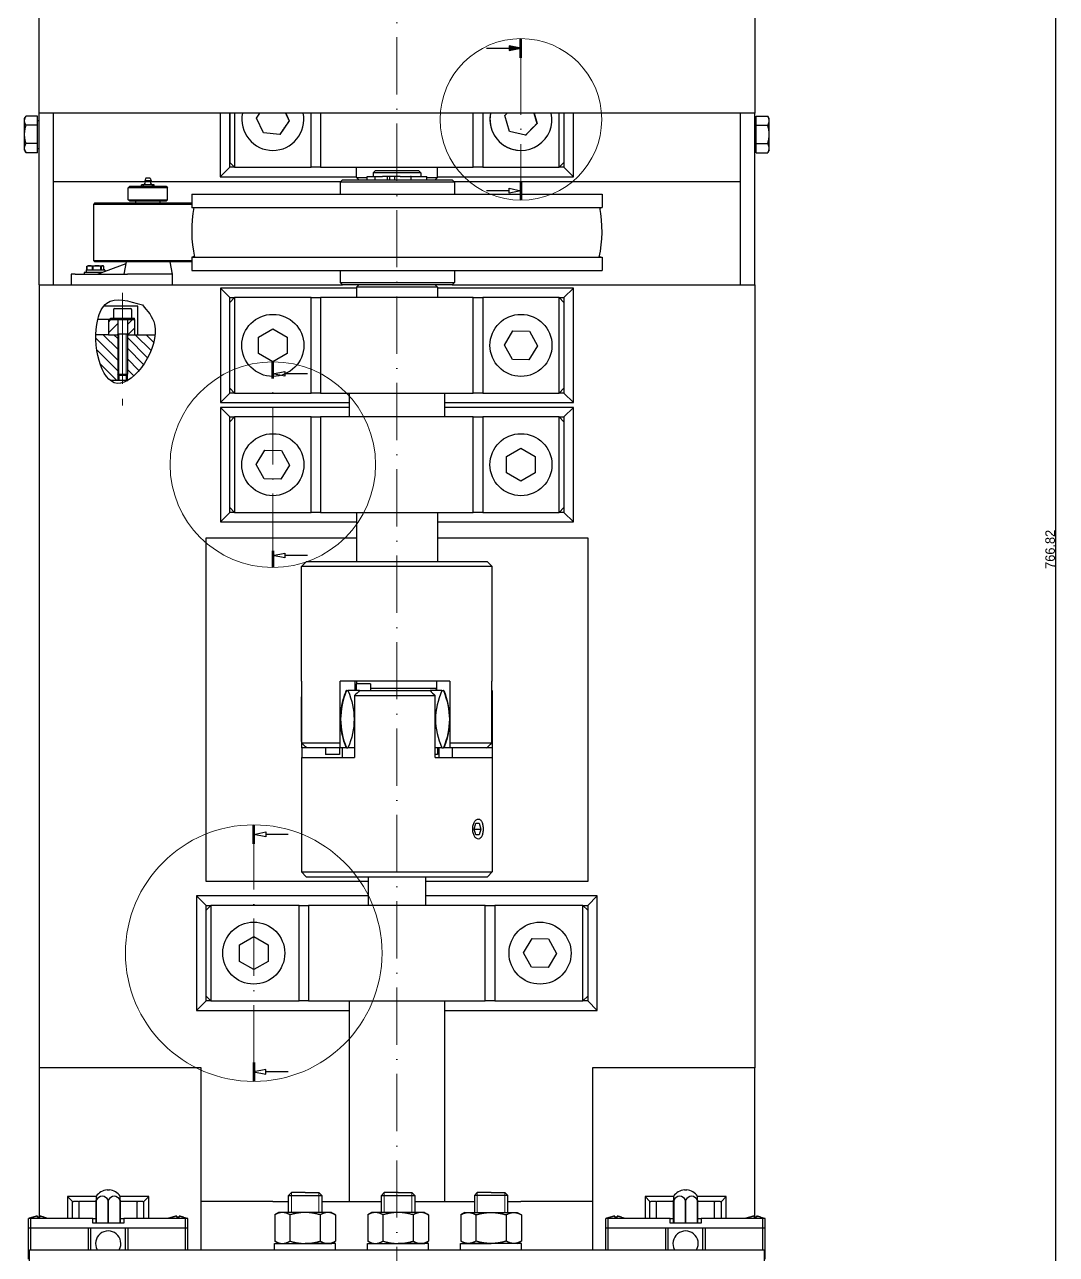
# Model space of a CAD drawing. Header units: millimetres. Extents: x 587 to 10361, y -8386 to 1488.
# Drawn here: x 5961.8 to 6178.1, y 384.6 to 642.3 of the extents above; entities that cross this region are included whole.
import ezdxf

# ---------------------------------------------------------------- set-up
doc = ezdxf.new("R2010")
doc.units = ezdxf.units.MM
doc.linetypes.add('ACAD_ISO10W100', pattern=[18, 12, -3, 0, -3])
doc.linetypes.add('CENTER2', pattern=[28.575, 19.05, -3.175, 3.175, -3.175])
for name, color, linetype, lineweight in [('Bgruba', 130, 'Continuous', 70), ('Cienka', 30, 'Continuous', 0), ('Gruba', 7, 'Continuous', 30), ('Kreskowanie', 10, 'Continuous', 0), ('Przekrój', 50, 'Continuous', 15), ('Symetria', 210, 'ACAD_ISO10W100', 0), ('Widoczne (ISO)', 7, 'Continuous', 30), ('Wymiar', 3, 'Continuous', 20)]:
    doc.layers.add(name, color=color, linetype=linetype, lineweight=lineweight)
doc.dimstyles.get("Standard").update_dxf_attribs({"dimtxt": 2, "dimasz": 1, "dimexe": 0.18, "dimexo": 0.0625, "dimgap": 0.09, "dimtad": 1, "dimzin": 0, "dimdsep": 46, "dimtxsty": 'Standard', "dimcen": 1, "dimadec": 0, "dimazin": 0, "dimtfac": 1, "dimtofl": 0, "dimtmove": 0, "dimatfit": 3, "dimfxl": 1, "dimtolj": 1, "dimtzin": 0, "dimarcsym": 0})
pattern_1 = [(0, (5210.7314, 243.9746), (0, 6.985), [5.08, -1.905]), (90, (5210.7314, 243.9746), (-6.985, 4e-16), [5.08, -1.905])]

# ---------------------------------------------------------------- blocks, each defined once
blk = doc.blocks.new('*D65')
at = {"layer": 'Defpoints', "color": 0, "transparency": 16777216}
for p in [(6084.35, 915.76), (6084.35, 148.95), (6177.84, 148.95)]:
    blk.add_point(p, dxfattribs=at)
at = {"layer": 'Wymiar', "color": 0, "lineweight": -2, "transparency": 16777216}
for p, q in [((6084.41, 915.76), (6178.02, 915.76)), ((6177.84, 914.76), (6177.84, 149.95)), ((6084.41, 148.95), (6178.02, 148.95))]:
    blk.add_line(p, q, dxfattribs=at)
at = {"layer": 'Wymiar', "color": 0, "transparency": 16777216}
for points in [[(6177.67, 914.76), (6178, 914.76), (6177.84, 915.76)], [(6177.67, 149.95), (6178, 149.95), (6177.84, 148.95)]]:
    blk.add_solid(points, dxfattribs=at)
at = {"layer": 'Wymiar', "color": 0, "transparency": 16777216, "insert": (6176.75, 532.36), "char_height": 2, "attachment_point": 5, "rotation": 90}
blk.add_mtext('\\A1;766.82', dxfattribs=at)
blk = doc.blocks.new('*U64')
at = {"layer": 'Symetria', "color": 0, "linetype": 'CENTER2', "transparency": 16777216}
blk.add_line((0, 4.4), (0, -19.24), dxfattribs=at)

msp = doc.modelspace()

# ---------------------------------------------------------------- hatches: boundary and pattern name
at = {"layer": 'Gruba'}
h = msp.add_hatch(dxfattribs=at)
h.set_pattern_fill('ANGLE', color=256)
h.set_pattern_definition([(0, (5266.724, 378.837), (0, 6.985), [5.08, -1.905]), (90, (5266.724, 378.837), (-6.985, 4e-16), [5.08, -1.905])])
h.paths.add_polyline_path([(6065.845, 607.505), (6063.345, 608.006), (6063.345, 607.506), (6063.345, 607.006)])
h = msp.add_hatch(dxfattribs=at)
h.set_pattern_fill('ANGLE', color=256)
h.set_pattern_definition([(0, (5277.2234, 270.486), (0, 6.985), [5.08, -1.905]), (90, (5277.2234, 270.486), (-6.985, 4e-16), [5.08, -1.905])])
h.paths.add_polyline_path([(6013.852, 569.13), (6016.352, 568.629), (6016.352, 569.129), (6016.353, 569.629)])
h = msp.add_hatch(dxfattribs=at)
h.set_pattern_fill('ANGLE', color=256)
h.set_pattern_definition([(0, (5277.2165, 232.414), (0, 6.985), [5.08, -1.905]), (90, (5277.2165, 232.414), (-6.985, 4e-16), [5.08, -1.905])])
h.paths.add_polyline_path([(6013.845, 531.058), (6016.345, 530.557), (6016.345, 531.057), (6016.345, 531.557)])
h = msp.add_hatch(dxfattribs=at)
h.set_pattern_fill('ANGLE', color=256)
h.set_pattern_definition(pattern_1)
h.paths.add_polyline_path([(6012.353, 473.142), (6009.852, 472.643), (6012.352, 472.142), (6012.352, 472.642)])
h = msp.add_hatch(dxfattribs=at)
h.set_pattern_fill('ANGLE', color=256)
h.set_pattern_definition(pattern_1)
h.paths.add_polyline_path([(6012.353, 422.386), (6012.352, 422.886), (6012.352, 423.386), (6009.852, 422.885)])
at = {"layer": 'Kreskowanie'}
h = msp.add_hatch(dxfattribs=at)
h.set_pattern_fill('ANSI31', color=256, scale=0.5)
h.set_pattern_definition([(45, (3921.0405, 68.4747), (-1.122532, 1.122532), [])])
h.paths.add_polyline_path([(5984.938, 580.508), (5984.855, 580.508), (5983.355, 580.508), (5983.355, 577.333), (5984.938, 577.333)])
h.paths.add_polyline_path([(5981.355, 580.508), (5980.213, 580.508), (5979.855, 580.508), (5979.383, 580.508), (5979.383, 577.333), (5981.355, 577.333)])
h = msp.add_hatch(dxfattribs=at)
h.set_pattern_fill('ANSI31', color=256, scale=0.5, angle=90)
h.set_pattern_definition([(135, (3921.0405, 68.4747), (-1.122532, -1.122532), [])])
edge = h.paths.add_edge_path()
edge.add_line((5981.355, 577.333), (5979.383, 577.333))
edge.add_line((5979.383, 577.333), (5976.766, 577.333))
edge.add_spline(control_points=[(5976.766, 577.333), (5976.671, 573.472), (5977.823, 569.329), (5979.762, 567.764)], knot_values=[14.0149979, 14.0149979, 14.0149979, 14.0149979, 23.2195202, 23.2195202, 23.2195202, 23.2195202], degree=3, periodic=0)
edge.add_line((5979.762, 567.764), (5981.356, 567.764))
edge.add_line((5981.356, 567.764), (5981.356, 569.053))
edge.add_line((5981.356, 569.053), (5981.355, 569.053))
edge.add_line((5981.355, 569.053), (5981.355, 577.333))
edge = h.paths.add_edge_path()
edge.add_spline(control_points=[(5983.46, 567.764), (5986.123, 569.374), (5988.851, 573.689), (5989.183, 577.333)], knot_values=[28.1741639, 28.1741639, 28.1741639, 28.1741639, 37.9588114, 37.9588114, 37.9588114, 37.9588114], degree=3, periodic=0)
edge.add_line((5989.183, 577.333), (5984.938, 577.333))
edge.add_line((5984.938, 577.333), (5983.356, 577.333))
edge.add_line((5983.356, 577.333), (5983.356, 569.054))
edge.add_line((5983.356, 569.054), (5983.356, 567.764))
edge.add_line((5983.356, 567.764), (5983.46, 567.764))
at = {"layer": 'Przekrój'}
h = msp.add_hatch(color=0, dxfattribs=at)
h.dxf.hatch_style = 1
h.paths.add_polyline_path([(6065.845, 637.362), (6063.345, 637.861), (6063.345, 637.361), (6063.345, 636.861)])

# ---------------------------------------------------------------- linework, layer by layer
at = {"layer": 'Bgruba'}
for p, q in [((6065.845, 635.362), (6065.845, 639.362)), ((6065.845, 609.505), (6065.845, 605.505)), ((6013.852, 568.13), (6013.852, 571.63)), ((6013.845, 532.058), (6013.845, 528.558)), ((6009.852, 470.643), (6009.852, 474.643)), ((6009.852, 424.885), (6009.852, 420.885))]:
    msp.add_line(p, q, dxfattribs=at)
at = {"layer": 'Cienka'}
for p, q in [((5981.601, 568.808), (5981.601, 577.508)), ((5983.11, 568.808), (5983.11, 577.508)), ((5981.356, 567.764), (5981.356, 569.053)), ((5983.356, 569.054), (5983.356, 567.764)), ((6017.723, 397.631), (6017.723, 393.431)), ((6023.496, 397.631), (6023.496, 393.431)), ((6037.209, 397.631), (6037.209, 393.431)), ((6042.982, 397.631), (6042.982, 393.431)), ((6056.695, 397.631), (6056.695, 393.431)), ((6062.468, 397.631), (6062.468, 393.431))]:
    msp.add_line(p, q, dxfattribs=at)
at = {"layer": 'Gruba'}
for p, q in [((5964.845, 623.764), (5964.845, 743.764)), ((6114.845, 743.764), (6114.845, 623.764)), ((6058.607, 637.359), (6063.345, 637.361)), ((6065.845, 637.362), (6063.345, 637.861)), ((6063.345, 637.861), (6063.345, 637.361)), ((6063.345, 636.861), (6065.845, 637.362)), ((6063.345, 637.361), (6063.345, 636.861)), ((5964.845, 587.764), (5964.845, 623.764)), ((6114.845, 623.764), (5964.845, 623.764)), ((5967.845, 587.764), (5967.845, 623.764)), ((6002.838, 623.764), (6002.838, 610.434)), ((6004.838, 623.764), (6004.838, 613.434)), ((6004.838, 612.434), (6004.838, 623.764)), ((6004.845, 613.434), (6004.845, 623.764)), ((6005.845, 623.764), (6005.845, 612.434)), ((6010.396, 622.723), (6011.119, 623.764)), ((6016.537, 623.764), (6017.3, 622.145)), ((6021.845, 612.434), (6021.845, 623.764)), ((6021.851, 612.434), (6021.851, 623.764)), ((6023.851, 623.764), (6023.851, 612.434)), ((6055.851, 612.434), (6055.851, 623.764)), ((6057.851, 623.764), (6057.851, 612.434)), ((6062.483, 623.256), (6062.968, 623.764)), ((6068.585, 623.764), (6069.213, 621.611)), ((6073.845, 612.434), (6073.845, 623.764)), ((6074.845, 623.764), (6074.845, 613.434)), ((6076.838, 610.434), (6076.838, 623.764)), ((6111.845, 587.764), (6111.845, 623.764)), ((6114.845, 587.764), (6114.845, 623.764)), ((5964.536, 622.217), (5964.845, 622.217)), ((6011.871, 619.589), (6010.396, 622.723)), ((6017.3, 622.145), (6015.323, 619.3)), ((6017.298, 622.145), (6017.3, 622.145)), ((6063.453, 619.931), (6062.483, 623.256)), ((6069.213, 621.611), (6066.818, 619.108)), ((6069.211, 621.611), (6069.213, 621.611)), ((6115.155, 622.217), (6114.845, 622.217)), ((6015.323, 619.3), (6011.871, 619.589)), ((6066.818, 619.108), (6063.453, 619.931)), ((5964.536, 616.337), (5964.845, 616.337)), ((6013.847, 615.934), (6013.845, 615.934)), ((6065.847, 615.934), (6065.845, 615.934)), ((6115.155, 616.337), (6114.845, 616.337)), ((6004.838, 613.434), (6004.845, 613.434)), ((6005.837, 612.434), (6004.838, 613.434)), ((6004.845, 613.434), (6005.845, 612.434)), ((6073.845, 612.434), (6074.845, 613.434)), ((6074.837, 613.426), (6074.837, 612.434)), ((6074.838, 613.427), (6074.838, 612.434)), ((6002.838, 610.434), (6004.838, 612.434)), ((6005.838, 612.434), (6004.838, 612.434)), ((6005.845, 612.434), (6005.838, 612.434)), ((6005.845, 612.434), (6021.845, 612.434)), ((6021.851, 612.434), (6021.845, 612.434)), ((6023.851, 612.434), (6021.851, 612.434)), ((6023.851, 612.434), (6055.851, 612.434)), ((6031.345, 610.264), (6031.345, 612.434)), ((6035.345, 611.764), (6034.845, 611.264)), ((6044.845, 611.264), (6034.845, 611.264)), ((6034.845, 611.264), (6034.845, 610.464)), ((6035.345, 611.764), (6044.345, 611.764)), ((6044.345, 611.764), (6044.845, 611.264)), ((6044.845, 611.264), (6044.845, 610.464)), ((6048.345, 610.264), (6048.345, 612.434)), ((6057.851, 612.434), (6055.851, 612.434)), ((6057.851, 612.434), (6073.845, 612.434)), ((6074.838, 612.434), (6073.845, 612.434)), ((6076.838, 610.434), (6074.838, 612.434)), ((5967.845, 609.434), (5987.109, 609.434)), ((5983.863, 608.448), (5983.546, 608.13)), ((5991.801, 608.13), (5983.546, 608.13)), ((5983.546, 605.59), (5983.546, 608.13)), ((5983.863, 608.448), (5991.483, 608.448)), ((5988.993, 608.702), (5986.354, 608.702)), ((5986.354, 608.448), (5986.354, 608.702)), ((5987.234, 610.102), (5987.013, 609.594)), ((5988.334, 609.594), (5987.013, 609.594)), ((5987.165, 609.34), (5987.013, 609.594)), ((5988.181, 609.34), (5987.165, 609.34)), ((5988.113, 610.102), (5987.234, 610.102)), ((5988.113, 610.102), (5988.334, 609.594)), ((5988.181, 609.34), (5988.334, 609.594)), ((5988.238, 609.434), (6028.12, 609.434)), ((5988.993, 608.448), (5988.993, 608.702)), ((5991.483, 608.448), (5991.801, 608.13)), ((5991.801, 605.59), (5991.801, 608.13)), ((6002.838, 610.434), (6031.345, 610.434)), ((6028.45, 609.764), (6027.95, 609.264)), ((6027.95, 609.264), (6027.95, 606.764)), ((6051.95, 609.264), (6027.95, 609.264)), ((6028.45, 609.764), (6051.45, 609.764)), ((6031.345, 610.264), (6033.648, 610.264)), ((6031.845, 609.764), (6031.345, 610.264)), ((6033.648, 610.464), (6035.274, 610.464)), ((6033.648, 609.764), (6033.648, 610.464)), ((6035.274, 610.464), (6036.808, 610.464)), ((6035.274, 609.764), (6035.274, 610.464)), ((6037.906, 610.464), (6036.808, 610.464)), ((6038.367, 610.464), (6037.906, 610.464)), ((6037.906, 609.764), (6037.906, 610.464)), ((6039.389, 610.464), (6038.367, 610.464)), ((6038.397, 609.764), (6038.397, 610.464)), ((6040.547, 610.464), (6039.389, 610.464)), ((6039.389, 609.764), (6039.389, 610.464)), ((6040.547, 610.464), (6042.716, 610.464)), ((6042.861, 610.464), (6042.716, 610.464)), ((6042.861, 609.764), (6042.861, 610.464)), ((6042.861, 610.464), (6046.148, 610.464)), ((6046.148, 609.764), (6046.148, 610.464)), ((6046.148, 610.264), (6048.345, 610.264)), ((6047.845, 609.764), (6048.345, 610.264)), ((6048.345, 610.434), (6076.838, 610.434)), ((6051.45, 609.764), (6051.95, 609.264)), ((6051.78, 609.434), (6111.845, 609.434)), ((6051.95, 609.264), (6051.95, 606.764)), ((5983.546, 605.59), (5991.801, 605.59)), ((5983.863, 605.273), (5983.546, 605.59)), ((5991.483, 605.273), (5991.801, 605.59)), ((5996.845, 606.764), (6082.845, 606.764)), ((5996.845, 606.764), (5996.845, 603.988)), ((6058.607, 607.508), (6063.345, 607.506)), ((6063.345, 607.506), (6063.345, 608.006)), ((6063.345, 608.006), (6065.845, 607.505)), ((6063.345, 607.006), (6063.345, 607.506)), ((6065.845, 607.505), (6063.345, 607.006)), ((6082.845, 606.764), (6082.845, 603.988)), ((5976.561, 604.955), (5976.243, 604.638)), ((5996.845, 604.638), (5976.243, 604.638)), ((5976.243, 604.638), (5976.243, 592.89)), ((5976.561, 604.955), (5996.845, 604.955)), ((5991.483, 605.273), (5983.863, 605.273)), ((5985.133, 604.955), (5985.133, 605.273)), ((5990.213, 604.955), (5990.213, 605.273)), ((5996.845, 603.988), (6082.845, 603.988)), ((5997.287, 603.845), (5996.845, 603.988)), ((6082.374, 603.845), (6082.816, 603.988)), ((5976.243, 592.89), (5996.845, 592.89)), ((5976.561, 592.573), (5976.243, 592.89)), ((5997.402, 593.72), (5996.845, 593.539)), ((5996.845, 593.539), (6082.845, 593.539)), ((5996.845, 593.539), (5996.845, 590.764)), ((5997.442, 593.539), (6082.249, 593.539)), ((6082.289, 593.72), (6082.845, 593.539)), ((6082.845, 593.539), (6082.845, 590.764)), ((5972.393, 590.033), (5971.582, 590.033)), ((5971.582, 590.033), (5971.582, 587.764)), ((5972.393, 590.033), (5983.404, 590.033)), ((5978.083, 590.363), (5974.32, 590.363)), ((5974.32, 590.363), (5974.32, 590.033)), ((5974.691, 590.87), (5974.691, 590.409)), ((5974.737, 590.917), (5978.587, 590.917)), ((5974.88, 590.917), (5974.88, 591.637)), ((5974.88, 591.637), (5974.897, 591.637)), ((5974.897, 591.637), (5974.897, 590.917)), ((5975.122, 591.792), (5974.984, 591.712)), ((5975.122, 591.792), (5978.202, 591.792)), ((5976.033, 590.917), (5976.033, 591.637)), ((5976.033, 591.637), (5976.118, 591.637)), ((5976.118, 591.637), (5976.118, 590.917)), ((5996.845, 592.573), (5976.561, 592.573)), ((5983.009, 592.169), (5977.182, 590.033)), ((5977.815, 590.917), (5977.815, 591.637)), ((5977.815, 591.637), (5977.883, 591.637)), ((5977.883, 591.637), (5977.883, 590.917)), ((5978.202, 591.792), (5978.341, 591.712)), ((5978.444, 590.917), (5978.444, 591.637)), ((5978.633, 590.87), (5978.633, 590.565)), ((5983.087, 592.573), (5982.593, 590.033)), ((5992.753, 590.033), (5983.404, 590.033)), ((5992.26, 592.573), (5992.753, 590.033)), ((5992.753, 590.033), (5992.753, 587.764)), ((5996.845, 590.764), (6082.845, 590.764)), ((6027.95, 590.764), (6027.95, 588.264)), ((6051.95, 590.764), (6051.95, 588.264)), ((5964.845, 587.764), (6028.45, 587.764)), ((5964.845, 587.764), (5964.845, 423.764)), ((6027.95, 588.264), (6051.95, 588.264)), ((6028.45, 587.764), (6027.95, 588.264)), ((6051.45, 587.764), (6028.45, 587.764)), ((6031.845, 587.764), (6031.345, 587.264)), ((6047.845, 587.764), (6048.345, 587.264)), ((6051.45, 587.764), (6051.95, 588.264)), ((6051.45, 587.764), (6114.845, 587.764)), ((6114.845, 587.764), (6114.845, 423.764)), ((6002.845, 587.094), (6002.845, 563.094)), ((6031.345, 587.094), (6002.845, 587.094)), ((6002.845, 587.094), (6004.845, 585.094)), ((6005.845, 585.094), (6004.845, 584.094)), ((6004.845, 585.094), (6005.845, 585.094)), ((6004.845, 584.094), (6004.845, 585.094)), ((6021.845, 585.094), (6005.845, 585.094)), ((6005.845, 585.094), (6005.845, 565.094)), ((6021.845, 585.094), (6023.845, 585.094)), ((6021.845, 565.094), (6021.845, 585.094)), ((6055.845, 585.094), (6023.845, 585.094)), ((6023.845, 585.094), (6023.845, 565.094)), ((6048.345, 587.264), (6031.345, 587.264)), ((6031.345, 587.264), (6031.345, 585.094)), ((6048.345, 587.264), (6048.345, 585.094)), ((6076.845, 587.094), (6048.345, 587.094)), ((6055.845, 585.094), (6057.845, 585.094)), ((6055.845, 565.094), (6055.845, 585.094)), ((6073.845, 585.094), (6057.845, 585.094)), ((6057.845, 585.094), (6057.845, 565.094)), ((6074.845, 584.094), (6073.845, 585.094)), ((6073.845, 565.094), (6073.845, 585.094)), ((6073.845, 585.094), (6074.845, 585.094)), ((6076.845, 587.094), (6074.845, 585.094)), ((6074.845, 585.094), (6074.845, 584.094)), ((6076.845, 563.094), (6076.845, 587.094)), ((5985.542, 583.318), (5978.411, 583.318)), ((5980.455, 582.608), (5980.455, 580.808)), ((5980.655, 582.808), (5984.055, 582.808)), ((5984.255, 582.608), (5984.255, 580.808)), ((5985.542, 577.333), (5985.542, 583.318)), ((6004.845, 566.094), (6004.845, 584.094)), ((6074.845, 584.094), (6074.845, 566.094)), ((5979.383, 580.508), (5977.164, 580.508)), ((5979.855, 580.508), (5979.383, 580.508)), ((5979.383, 580.508), (5979.383, 577.333)), ((5979.855, 580.808), (5984.855, 580.808)), ((5979.855, 580.508), (5979.855, 580.808)), ((5979.855, 580.508), (5980.213, 580.508)), ((5980.213, 580.508), (5983.355, 580.508)), ((5981.355, 580.508), (5981.355, 569.053)), ((5983.355, 580.508), (5983.355, 569.053)), ((5983.355, 580.508), (5984.855, 580.508)), ((5984.855, 580.508), (5984.855, 580.808)), ((5984.938, 580.508), (5984.855, 580.508)), ((5984.938, 577.333), (5984.938, 580.508)), ((5979.383, 577.333), (5976.766, 577.333)), ((5979.383, 577.333), (5981.355, 577.333)), ((5981.355, 577.508), (5983.355, 577.508)), ((5983.356, 577.333), (5983.356, 569.054)), ((5983.356, 577.333), (5984.938, 577.333)), ((5984.938, 577.333), (5989.183, 577.333)), ((6010.842, 576.82), (6013.839, 578.558)), ((6013.839, 578.558), (6016.842, 576.832)), ((6062.382, 575.158), (6064.17, 578.125)), ((6064.17, 578.125), (6067.633, 578.061)), ((6067.633, 578.061), (6069.309, 575.029)), ((6010.849, 573.356), (6010.842, 576.82)), ((6016.842, 576.832), (6016.849, 573.368)), ((6064.058, 572.126), (6062.382, 575.158)), ((6069.309, 575.029), (6067.521, 572.062)), ((6013.852, 571.63), (6010.849, 573.356)), ((6016.849, 573.368), (6013.852, 571.63)), ((6067.521, 572.062), (6064.058, 572.126)), ((6013.852, 569.13), (6016.353, 569.629)), ((6016.353, 569.629), (6016.352, 569.129)), ((5981.356, 567.764), (5979.762, 567.764)), ((5981.355, 569.053), (5983.355, 569.053)), ((5981.601, 568.808), (5981.355, 569.053)), ((5983.356, 567.764), (5981.356, 567.764)), ((5983.11, 568.808), (5981.601, 568.808)), ((5981.601, 568.808), (5981.601, 567.764)), ((5983.11, 568.808), (5983.355, 569.053)), ((5983.11, 568.808), (5983.11, 567.764)), ((5983.356, 567.764), (5983.46, 567.764)), ((6016.352, 568.629), (6013.852, 569.13)), ((6021.091, 569.127), (6016.352, 569.129)), ((6016.352, 569.129), (6016.352, 568.629)), ((6004.845, 565.094), (6002.845, 563.094)), ((6004.845, 566.094), (6005.845, 565.094)), ((6004.845, 565.094), (6004.845, 566.094)), ((6005.845, 565.094), (6004.845, 565.094)), ((6005.845, 565.094), (6021.845, 565.094)), ((6023.845, 565.094), (6021.845, 565.094)), ((6023.845, 565.094), (6055.845, 565.094)), ((6029.845, 565.094), (6029.845, 560.094)), ((6049.845, 565.094), (6049.845, 560.094)), ((6057.845, 565.094), (6055.845, 565.094)), ((6057.845, 565.094), (6073.845, 565.094)), ((6073.845, 565.094), (6074.845, 566.094)), ((6074.845, 565.094), (6073.845, 565.094)), ((6074.845, 566.094), (6074.845, 565.094)), ((6076.845, 563.094), (6074.845, 565.094)), ((6002.845, 563.094), (6029.845, 563.094)), ((6002.845, 562.094), (6002.845, 538.094)), ((6029.845, 562.094), (6002.845, 562.094)), ((6002.845, 562.094), (6004.845, 560.094)), ((6049.845, 563.094), (6076.845, 563.094)), ((6076.845, 562.094), (6049.845, 562.094)), ((6076.845, 562.094), (6074.845, 560.094)), ((6076.845, 538.094), (6076.845, 562.094)), ((6005.845, 560.094), (6004.845, 559.094)), ((6004.845, 560.094), (6005.845, 560.094)), ((6004.845, 559.094), (6004.845, 560.094)), ((6021.845, 560.094), (6005.845, 560.094)), ((6005.845, 560.094), (6005.845, 540.094)), ((6021.845, 560.094), (6023.845, 560.094)), ((6021.845, 540.094), (6021.845, 560.094)), ((6055.845, 560.094), (6023.845, 560.094)), ((6023.845, 560.094), (6023.845, 540.094)), ((6055.845, 560.094), (6057.845, 560.094)), ((6055.845, 540.094), (6055.845, 560.094)), ((6073.845, 560.094), (6057.845, 560.094)), ((6057.845, 560.094), (6057.845, 540.094)), ((6074.845, 559.094), (6073.845, 560.094)), ((6073.845, 540.094), (6073.845, 560.094)), ((6073.845, 560.094), (6074.845, 560.094)), ((6074.845, 560.094), (6074.845, 559.094)), ((6004.845, 541.094), (6004.845, 559.094)), ((6074.845, 559.094), (6074.845, 541.094)), ((6010.382, 550.158), (6012.17, 553.125)), ((6012.17, 553.125), (6015.633, 553.061)), ((6015.633, 553.061), (6017.309, 550.029)), ((6062.842, 551.82), (6065.839, 553.558)), ((6062.849, 548.356), (6062.842, 551.82)), ((6065.839, 553.558), (6068.842, 551.832)), ((6068.842, 551.832), (6068.849, 548.368)), ((6012.058, 547.126), (6010.382, 550.158)), ((6017.309, 550.029), (6015.521, 547.062)), ((6015.521, 547.062), (6012.058, 547.126)), ((6065.852, 546.63), (6062.849, 548.356)), ((6068.849, 548.368), (6065.852, 546.63)), ((6004.845, 541.094), (6005.845, 540.094)), ((6004.845, 540.094), (6004.845, 541.094)), ((6073.845, 540.094), (6074.845, 541.094)), ((6074.845, 541.094), (6074.845, 540.094)), ((6002.845, 538.094), (6004.845, 540.094)), ((6005.845, 540.094), (6004.845, 540.094)), ((6005.845, 540.094), (6021.845, 540.094)), ((6023.845, 540.094), (6021.845, 540.094)), ((6023.845, 540.094), (6055.845, 540.094)), ((6031.345, 540.094), (6031.345, 529.764)), ((6048.345, 540.094), (6048.345, 529.764)), ((6057.845, 540.094), (6055.845, 540.094)), ((6057.845, 540.094), (6073.845, 540.094)), ((6074.845, 540.094), (6073.845, 540.094)), ((6074.845, 540.094), (6076.845, 538.094)), ((6002.845, 538.094), (6031.345, 538.094)), ((6048.345, 538.094), (6076.845, 538.094)), ((5999.845, 462.764), (5999.845, 534.764)), ((5999.845, 534.764), (6031.345, 534.764)), ((6048.345, 534.764), (6079.845, 534.764)), ((6079.845, 534.764), (6079.845, 462.764)), ((6013.845, 531.058), (6016.345, 531.557)), ((6016.345, 530.557), (6013.845, 531.058)), ((6016.345, 531.557), (6016.345, 531.057)), ((6021.083, 531.055), (6016.345, 531.057)), ((6016.345, 531.057), (6016.345, 530.557)), ((6020.845, 529.764), (6019.845, 528.764)), ((6059.845, 528.764), (6019.845, 528.764)), ((6019.845, 504.764), (6019.845, 528.764)), ((6058.845, 529.764), (6020.845, 529.764)), ((6058.845, 529.764), (6059.845, 528.764)), ((6059.845, 504.764), (6059.845, 528.764)), ((6019.887, 504.764), (6019.845, 504.764)), ((6019.887, 502.764), (6019.848, 502.764)), ((6019.887, 504.764), (6019.887, 491.764)), ((6027.96, 491.764), (6027.96, 504.764)), ((6050.941, 504.764), (6027.96, 504.764)), ((6029.274, 502.764), (6029.227, 502.764)), ((6029.274, 502.764), (6029.587, 502.764)), ((6032.04, 502.764), (6029.587, 502.764)), ((6031.044, 504.764), (6031.044, 502.764)), ((6034.315, 504.164), (6031.315, 504.164)), ((6031.315, 504.164), (6031.315, 502.764)), ((6031.345, 504.764), (6031.345, 504.164)), ((6032.04, 502.764), (6046.805, 502.764)), ((6034.315, 504.164), (6034.315, 502.764)), ((6034.315, 503.264), (6048.243, 503.264)), ((6049.263, 502.764), (6046.805, 502.764)), ((6047.845, 502.764), (6048.243, 503.161)), ((6048.243, 502.764), (6048.243, 504.764)), ((6049.263, 502.764), (6049.585, 502.764)), ((6049.691, 502.764), (6049.585, 502.764)), ((6050.941, 504.764), (6050.941, 491.764)), ((6059.718, 491.764), (6059.718, 504.764)), ((6059.845, 504.764), (6059.718, 504.764)), ((6059.834, 502.764), (6059.718, 502.764)), ((6059.834, 502.764), (6059.843, 502.764)), ((6030.983, 501.764), (6030.983, 488.764)), ((6030.983, 501.764), (6047.832, 501.764)), ((6047.832, 488.764), (6047.832, 501.764)), ((6020.941, 490.764), (6019.848, 490.764)), ((6027.96, 491.764), (6019.887, 491.764)), ((6019.973, 488.764), (6019.973, 490.764)), ((6028.015, 490.764), (6020.941, 490.764)), ((6024.849, 490.764), (6024.849, 489.364)), ((6027.849, 490.764), (6027.849, 489.364)), ((6029.227, 490.764), (6028.015, 490.764)), ((6028.381, 490.764), (6028.381, 488.764)), ((6029.274, 490.764), (6029.227, 490.764)), ((6029.274, 490.764), (6029.587, 490.764)), ((6030.983, 490.764), (6029.587, 490.764)), ((6049.263, 490.764), (6047.832, 490.764)), ((6048.376, 490.764), (6048.376, 489.364)), ((6048.647, 490.764), (6048.647, 488.764)), ((6049.263, 490.764), (6049.585, 490.764)), ((6049.691, 490.764), (6049.585, 490.764)), ((6050.945, 490.764), (6049.691, 490.764)), ((6059.718, 491.764), (6050.941, 491.764)), ((6058.636, 490.764), (6050.945, 490.764)), ((6051.468, 488.764), (6051.468, 490.764)), ((6059.834, 490.764), (6058.636, 490.764)), ((6059.804, 490.764), (6059.804, 488.764)), ((6059.834, 490.764), (6059.843, 490.764)), ((6019.845, 488.764), (6030.983, 488.764)), ((6019.845, 488.764), (6019.845, 464.764)), ((6027.849, 489.364), (6024.849, 489.364)), ((6048.376, 489.364), (6047.832, 489.364)), ((6047.832, 488.764), (6059.845, 488.764)), ((6059.845, 488.764), (6059.845, 464.764)), ((6056.027, 473.764), (6056.388, 474.964)), ((6056.388, 474.964), (6057.11, 474.964)), ((6057.11, 474.964), (6057.47, 473.764)), ((6009.852, 472.643), (6012.353, 473.142)), ((6012.352, 472.142), (6009.852, 472.643)), ((6012.353, 473.142), (6012.352, 472.642)), ((6017.09, 472.639), (6012.352, 472.642)), ((6012.352, 472.642), (6012.352, 472.142)), ((6056.027, 473.764), (6057.47, 473.764)), ((6056.388, 472.564), (6056.027, 473.764)), ((6057.11, 472.564), (6056.388, 472.564)), ((6057.47, 473.764), (6057.11, 472.564)), ((6019.845, 464.764), (6059.845, 464.764)), ((6020.845, 463.764), (6019.845, 464.764)), ((6058.845, 463.764), (6059.845, 464.764)), ((6033.845, 462.764), (5999.845, 462.764)), ((6020.845, 463.764), (6058.845, 463.764)), ((6033.845, 463.764), (6033.845, 457.764)), ((6045.845, 463.764), (6045.845, 457.764)), ((6079.845, 462.764), (6045.845, 462.764)), ((6033.845, 459.764), (5997.845, 459.764)), ((5997.845, 459.764), (5999.845, 457.764)), ((5997.845, 459.764), (5997.845, 435.764)), ((6081.845, 459.764), (6045.845, 459.764)), ((6081.845, 459.764), (6079.845, 457.764)), ((6081.845, 435.764), (6081.845, 459.764)), ((6000.845, 457.764), (5999.845, 456.764)), ((5999.845, 457.764), (6000.845, 457.764)), ((5999.845, 456.764), (5999.845, 457.764)), ((5999.845, 438.764), (5999.845, 456.764)), ((6019.345, 457.764), (6000.845, 457.764)), ((6000.845, 457.764), (6000.845, 437.764)), ((6019.345, 457.764), (6021.345, 457.764)), ((6019.345, 437.764), (6019.345, 457.764)), ((6058.345, 457.764), (6021.345, 457.764)), ((6021.345, 457.764), (6021.345, 437.764)), ((6058.345, 457.764), (6060.345, 457.764)), ((6058.345, 437.764), (6058.345, 457.764)), ((6078.845, 457.764), (6060.345, 457.764)), ((6060.345, 457.764), (6060.345, 437.764)), ((6079.845, 456.764), (6078.845, 457.764)), ((6078.845, 437.764), (6078.845, 457.764)), ((6078.845, 457.764), (6079.845, 457.764)), ((6079.845, 457.764), (6079.845, 456.764)), ((6079.845, 456.764), (6079.845, 438.764)), ((6006.842, 449.49), (6009.839, 451.228)), ((6009.839, 451.228), (6012.842, 449.502)), ((6006.849, 446.026), (6006.842, 449.49)), ((6012.842, 449.502), (6012.849, 446.038)), ((6066.382, 447.828), (6068.17, 450.795)), ((6068.17, 450.795), (6071.633, 450.731)), ((6071.633, 450.731), (6073.309, 447.699)), ((6009.852, 444.3), (6006.849, 446.026)), ((6012.849, 446.038), (6009.852, 444.3)), ((6068.058, 444.796), (6066.382, 447.828)), ((6073.309, 447.699), (6071.521, 444.732)), ((6071.521, 444.732), (6068.058, 444.796)), ((5999.845, 438.764), (6000.845, 437.764)), ((5999.845, 437.764), (5999.845, 438.764)), ((6078.845, 437.764), (6079.845, 438.764)), ((6079.845, 438.764), (6079.845, 437.764)), ((5997.845, 435.764), (5999.845, 437.764)), ((5997.845, 435.764), (6029.845, 435.764)), ((6000.845, 437.764), (5999.845, 437.764)), ((6000.845, 437.764), (6019.345, 437.764)), ((6021.345, 437.764), (6019.345, 437.764)), ((6021.345, 437.764), (6058.345, 437.764)), ((6029.845, 437.764), (6029.845, 396.631)), ((6049.845, 437.764), (6049.845, 396.631)), ((6049.845, 435.764), (6081.845, 435.764)), ((6060.345, 437.764), (6058.345, 437.764)), ((6060.345, 437.764), (6078.845, 437.764)), ((6079.845, 437.764), (6078.845, 437.764)), ((6079.845, 437.764), (6081.845, 435.764)), ((5998.845, 423.764), (5964.845, 423.764)), ((5964.845, 423.764), (5964.845, 392.452)), ((5998.845, 385.631), (5998.845, 423.764)), ((6012.352, 423.386), (6009.852, 422.885)), ((6009.852, 422.885), (6012.353, 422.386)), ((6012.352, 422.886), (6012.352, 423.386)), ((6017.09, 422.888), (6012.352, 422.886)), ((6012.353, 422.386), (6012.352, 422.886)), ((6114.845, 423.764), (6080.845, 423.764)), ((6080.845, 423.764), (6080.845, 385.631)), ((6114.845, 392.452), (6114.845, 423.764)), ((5976.845, 396.819), (5976.845, 395.992)), ((5979.095, 398.15), (5979.595, 398.15)), ((5981.845, 395.992), (5981.845, 396.819)), ((6017.723, 397.631), (6017.109, 397.017)), ((6017.109, 393.431), (6017.109, 397.017)), ((6017.109, 397.017), (6024.109, 397.017)), ((6020.609, 397.631), (6017.723, 397.631)), ((6020.609, 397.631), (6023.496, 397.631)), ((6023.496, 397.631), (6024.109, 397.017)), ((6024.109, 397.017), (6024.109, 393.431)), ((6037.209, 397.631), (6036.595, 397.017)), ((6036.595, 393.431), (6036.595, 397.017)), ((6036.595, 397.017), (6043.595, 397.017)), ((6040.095, 397.631), (6037.209, 397.631)), ((6040.095, 397.631), (6042.982, 397.631)), ((6042.982, 397.631), (6043.595, 397.017)), ((6043.595, 397.017), (6043.595, 393.431)), ((6056.695, 397.631), (6056.081, 397.017)), ((6063.081, 397.017), (6056.081, 397.017)), ((6056.081, 397.017), (6056.081, 393.431)), ((6059.581, 397.631), (6056.695, 397.631)), ((6059.581, 397.631), (6062.468, 397.631)), ((6062.468, 397.631), (6063.081, 397.017)), ((6063.081, 393.431), (6063.081, 397.017)), ((6097.845, 396.819), (6097.845, 395.992)), ((6100.095, 398.15), (6100.595, 398.15)), ((6102.845, 395.992), (6102.845, 396.819)), ((5976.845, 396.764), (5970.845, 396.764)), ((5970.845, 396.764), (5971.845, 395.764)), ((5970.845, 396.764), (5970.845, 392.16)), ((5971.845, 395.764), (5972.079, 395.764)), ((5971.845, 392.16), (5971.845, 395.764)), ((5973.142, 395.764), (5972.079, 395.764)), ((5973.142, 395.764), (5973.225, 395.764)), ((5973.252, 395.764), (5973.225, 395.764)), ((5976.845, 395.764), (5973.252, 395.764)), ((5973.252, 392.16), (5973.252, 395.764)), ((5976.853, 395.992), (5976.845, 395.992)), ((5976.845, 391.16), (5976.845, 395.992)), ((5976.853, 395.992), (5976.853, 391.16)), ((5979.353, 395.992), (5979.338, 395.992)), ((5979.338, 391.16), (5979.338, 395.992)), ((5979.353, 395.992), (5979.353, 391.16)), ((5981.845, 395.992), (5981.838, 395.992)), ((5981.838, 391.16), (5981.838, 395.992)), ((5987.845, 396.764), (5981.845, 396.764)), ((5981.845, 395.992), (5981.845, 391.16)), ((5985.439, 395.764), (5981.845, 395.764)), ((5985.466, 395.764), (5985.439, 395.764)), ((5985.439, 392.16), (5985.439, 395.764)), ((5985.466, 395.764), (5985.549, 395.764)), ((5986.612, 395.764), (5985.549, 395.764)), ((5986.612, 395.764), (5986.845, 395.764)), ((5986.845, 395.764), (5987.845, 396.764)), ((5986.845, 392.16), (5986.845, 395.764)), ((5987.845, 392.16), (5987.845, 396.764)), ((6013.845, 395.764), (5998.845, 395.764)), ((6013.845, 395.764), (6017.109, 395.764)), ((6024.109, 395.764), (6036.595, 395.764)), ((6029.845, 396.631), (6029.845, 395.764)), ((6043.595, 395.764), (6056.081, 395.764)), ((6049.845, 396.631), (6049.845, 395.764)), ((6063.081, 395.764), (6065.845, 395.764)), ((6080.845, 395.764), (6065.845, 395.764)), ((6097.845, 396.764), (6091.845, 396.764)), ((6091.845, 396.764), (6092.845, 395.764)), ((6091.845, 396.764), (6091.845, 392.16)), ((6092.845, 395.764), (6093.079, 395.764)), ((6092.845, 392.16), (6092.845, 395.764)), ((6094.142, 395.764), (6093.079, 395.764)), ((6094.142, 395.764), (6094.225, 395.764)), ((6094.252, 395.764), (6094.225, 395.764)), ((6097.845, 395.764), (6094.252, 395.764)), ((6094.252, 392.16), (6094.252, 395.764)), ((6097.853, 395.992), (6097.845, 395.992)), ((6097.845, 391.16), (6097.845, 395.992)), ((6097.853, 395.992), (6097.853, 391.16)), ((6100.353, 395.992), (6100.338, 395.992)), ((6100.338, 391.16), (6100.338, 395.992)), ((6100.353, 395.992), (6100.353, 391.16)), ((6102.845, 395.992), (6102.838, 395.992)), ((6102.838, 391.16), (6102.838, 395.992)), ((6108.845, 396.764), (6102.845, 396.764)), ((6102.845, 395.992), (6102.845, 391.16)), ((6106.439, 395.764), (6102.845, 395.764)), ((6106.466, 395.764), (6106.439, 395.764)), ((6106.439, 392.16), (6106.439, 395.764)), ((6106.466, 395.764), (6106.549, 395.764)), ((6107.612, 395.764), (6106.549, 395.764)), ((6107.612, 395.764), (6107.845, 395.764)), ((6108.845, 396.764), (6107.845, 395.764)), ((6107.845, 392.16), (6107.845, 395.764)), ((6108.845, 392.16), (6108.845, 396.764)), ((5963.145, 392.16), (5962.645, 392.16)), ((5962.645, 390.16), (5962.645, 392.16)), ((5962.792, 392.26), (5962.783, 392.16)), ((5963.545, 392.453), (5962.792, 392.26)), ((5962.792, 392.26), (5966.699, 392.26)), ((5976.095, 392.16), (5963.145, 392.16)), ((5963.145, 390.16), (5963.145, 392.16)), ((5963.545, 392.447), (5963.545, 392.453)), ((5964.505, 392.447), (5964.505, 392.673)), ((5964.985, 392.673), (5964.985, 392.447)), ((5965.945, 392.447), (5965.945, 392.453)), ((5965.945, 392.453), (5966.699, 392.26)), ((5966.699, 392.26), (5966.708, 392.16)), ((5976.095, 392.16), (5976.845, 392.16)), ((5976.095, 391.16), (5976.095, 392.16)), ((5981.845, 392.16), (5982.595, 392.16)), ((5995.545, 392.16), (5982.595, 392.16)), ((5982.595, 392.16), (5982.595, 391.16)), ((5991.992, 392.26), (5991.983, 392.16)), ((5992.745, 392.453), (5991.992, 392.26)), ((5991.992, 392.26), (5995.899, 392.26)), ((5992.745, 392.447), (5992.745, 392.453)), ((5993.705, 392.447), (5993.705, 392.673)), ((5994.185, 392.673), (5994.185, 392.447)), ((5995.145, 392.447), (5995.145, 392.453)), ((5995.145, 392.453), (5995.899, 392.26)), ((5996.045, 392.16), (5995.545, 392.16)), ((5995.545, 390.16), (5995.545, 392.16)), ((5995.899, 392.26), (5995.908, 392.16)), ((5996.045, 390.16), (5996.045, 392.16)), ((6015.109, 393.431), (6014.259, 392.94)), ((6014.259, 392.94), (6014.259, 387.423)), ((6015.846, 393.431), (6015.109, 393.431)), ((6020.609, 393.431), (6015.846, 393.431)), ((6017.434, 392.94), (6017.434, 387.423)), ((6025.373, 393.431), (6020.609, 393.431)), ((6023.785, 392.94), (6023.785, 387.423)), ((6026.109, 393.431), (6025.373, 393.431)), ((6026.109, 393.431), (6026.96, 392.94)), ((6026.96, 392.94), (6026.96, 387.423)), ((6034.595, 393.431), (6033.745, 392.94)), ((6033.745, 392.94), (6033.745, 387.423)), ((6035.332, 393.431), (6034.595, 393.431)), ((6040.095, 393.431), (6035.332, 393.431)), ((6036.92, 392.94), (6036.92, 387.423)), ((6044.859, 393.431), (6040.095, 393.431)), ((6043.271, 392.94), (6043.271, 387.423)), ((6045.595, 393.431), (6044.859, 393.431)), ((6045.595, 393.431), (6046.446, 392.94)), ((6046.446, 392.94), (6046.446, 387.423)), ((6054.081, 393.431), (6053.231, 392.94)), ((6053.231, 392.94), (6053.231, 387.423)), ((6054.081, 393.431), (6054.818, 393.431)), ((6054.818, 393.431), (6059.581, 393.431)), ((6056.406, 392.94), (6056.406, 387.423)), ((6059.581, 393.431), (6064.345, 393.431)), ((6062.757, 392.94), (6062.757, 387.423)), ((6064.345, 393.431), (6065.081, 393.431)), ((6065.081, 393.431), (6065.932, 392.94)), ((6065.932, 392.94), (6065.932, 387.423)), ((6084.145, 392.16), (6083.645, 392.16)), ((6083.645, 390.16), (6083.645, 392.16)), ((6083.792, 392.26), (6083.783, 392.16)), ((6084.545, 392.453), (6083.792, 392.26)), ((6083.792, 392.26), (6087.699, 392.26)), ((6097.095, 392.16), (6084.145, 392.16)), ((6084.145, 390.16), (6084.145, 392.16)), ((6084.545, 392.447), (6084.545, 392.453)), ((6085.505, 392.447), (6085.505, 392.673)), ((6085.985, 392.673), (6085.985, 392.447)), ((6086.945, 392.447), (6086.945, 392.453)), ((6086.945, 392.453), (6087.699, 392.26)), ((6087.699, 392.26), (6087.708, 392.16)), ((6097.095, 392.16), (6097.845, 392.16)), ((6097.095, 391.16), (6097.095, 392.16)), ((6102.845, 392.16), (6103.595, 392.16)), ((6116.545, 392.16), (6103.595, 392.16)), ((6103.595, 392.16), (6103.595, 391.16)), ((6112.992, 392.26), (6112.983, 392.16)), ((6113.745, 392.453), (6112.992, 392.26)), ((6112.992, 392.26), (6116.899, 392.26)), ((6113.745, 392.447), (6113.745, 392.453)), ((6114.705, 392.447), (6114.705, 392.673)), ((6115.185, 392.673), (6115.185, 392.447)), ((6116.145, 392.447), (6116.145, 392.453)), ((6116.145, 392.453), (6116.899, 392.26)), ((6117.045, 392.16), (6116.545, 392.16)), ((6116.545, 390.16), (6116.545, 392.16)), ((6116.899, 392.26), (6116.908, 392.16)), ((6117.045, 390.16), (6117.045, 392.16)), ((5963.145, 390.16), (5962.645, 390.16)), ((5962.65, 383.66), (5962.65, 390.16)), ((5975.23, 390.16), (5963.145, 390.16)), ((5963.15, 385.631), (5963.15, 390.16)), ((5975.225, 385.631), (5975.225, 390.16)), ((5975.72, 390.16), (5975.23, 390.16)), ((5975.72, 385.631), (5975.72, 390.16)), ((5982.97, 390.16), (5975.72, 390.16)), ((5982.595, 391.16), (5976.095, 391.16)), ((5983.46, 390.16), (5982.97, 390.16)), ((5982.97, 385.631), (5982.97, 390.16)), ((5995.545, 390.16), (5983.46, 390.16)), ((5983.465, 390.16), (5983.465, 385.631)), ((5995.54, 385.631), (5995.54, 390.16)), ((5996.045, 390.16), (5995.545, 390.16)), ((5996.04, 385.631), (5996.04, 390.16)), ((6084.145, 390.16), (6083.645, 390.16)), ((6083.65, 385.631), (6083.65, 390.16)), ((6096.23, 390.16), (6084.145, 390.16)), ((6084.15, 385.631), (6084.15, 390.16)), ((6096.225, 385.631), (6096.225, 390.16)), ((6096.72, 390.16), (6096.23, 390.16)), ((6096.72, 385.631), (6096.72, 390.16)), ((6103.97, 390.16), (6096.72, 390.16)), ((6103.595, 391.16), (6097.095, 391.16)), ((6104.46, 390.16), (6103.97, 390.16)), ((6103.97, 385.631), (6103.97, 390.16)), ((6116.545, 390.16), (6104.46, 390.16)), ((6104.465, 390.16), (6104.465, 385.631)), ((6116.54, 385.631), (6116.54, 390.16)), ((6117.045, 390.16), (6116.545, 390.16)), ((6117.04, 383.66), (6117.04, 390.16)), ((6014.209, 385.631), (6014.209, 386.931)), ((6014.209, 386.931), (6020.609, 386.931)), ((6015.109, 386.931), (6014.259, 387.423)), ((6015.109, 386.931), (6015.846, 386.931)), ((6015.846, 386.931), (6020.609, 386.931)), ((6020.609, 386.931), (6025.373, 386.931)), ((6027.009, 386.931), (6020.609, 386.931)), ((6025.373, 386.931), (6020.609, 386.931)), ((6025.373, 386.931), (6026.109, 386.931)), ((6026.109, 386.931), (6026.96, 387.423)), ((6027.009, 385.631), (6027.009, 386.931)), ((6033.695, 385.631), (6033.695, 386.931)), ((6033.695, 386.931), (6040.095, 386.931)), ((6034.595, 386.931), (6033.745, 387.423)), ((6034.595, 386.931), (6035.332, 386.931)), ((6035.332, 386.931), (6040.095, 386.931)), ((6040.095, 386.931), (6044.859, 386.931)), ((6046.495, 386.931), (6040.095, 386.931)), ((6044.859, 386.931), (6040.095, 386.931)), ((6044.859, 386.931), (6045.595, 386.931)), ((6045.595, 386.931), (6046.446, 387.423)), ((6046.495, 385.631), (6046.495, 386.931)), ((6053.181, 385.631), (6053.181, 386.931)), ((6053.181, 386.931), (6059.581, 386.931)), ((6054.081, 386.931), (6053.231, 387.423)), ((6054.818, 386.931), (6054.081, 386.931)), ((6059.581, 386.931), (6054.818, 386.931)), ((6054.818, 386.931), (6059.581, 386.931)), ((6065.981, 386.931), (6059.581, 386.931)), ((6064.345, 386.931), (6059.581, 386.931)), ((6065.081, 386.931), (6064.345, 386.931)), ((6065.081, 386.931), (6065.932, 387.423)), ((6065.981, 385.631), (6065.981, 386.931)), ((5962.845, 341.631), (5962.845, 385.631)), ((5962.845, 385.631), (6116.845, 385.631)), ((6116.845, 385.631), (6116.845, 341.631))]:
    msp.add_line(p, q, dxfattribs=at)
for centre in [(6013.845, 575.094), (6065.845, 575.094), (6013.845, 550.094), (6065.845, 550.094), (6009.845, 447.764), (6069.845, 447.764)]:
    msp.add_circle(centre, 6.5, dxfattribs=at)
for centre, radius, start, end in [((6013.845, 622.434), 6.5, 168.19301, 270.00003), ((6013.845, 622.434), 6.5, 270.00003, 11.80698), ((6065.845, 622.434), 6.5, 168.19301, 270.00003), ((6065.845, 622.434), 6.5, 168.19302, 11.80698), ((5986.53, 609.337), 0.635, 270, 0.28648), ((5988.816, 609.337), 0.635, 179.71352, 270), ((6022.529, 599.069), 25.689, 168.95895, 192.43047), ((6057.851, 598.988), 25, 347.40954, 11.53696), ((5974.737, 590.87), 0.0461, 90, 180), ((5974.737, 590.409), 0.0461, 180, 270), ((5978.587, 590.87), 0.0461, 0, 90), ((5980.655, 582.608), 0.2, 90, 180), ((5984.055, 582.608), 0.2, 0, 90), ((5979.345, 395.16), 3, 94.78019, 146.44269), ((5979.345, 395.16), 3, 33.55731, 85.21981), ((6100.345, 395.16), 3, 94.78019, 146.44269), ((6100.345, 395.16), 3, 33.55731, 85.21981), ((5979.345, 386.91), 2.65, 331.14193, 208.85807), ((6100.345, 386.91), 2.65, 331.14193, 208.85807)]:
    msp.add_arc(centre, radius, start, end, dxfattribs=at)
for centre in [(5978.095, 395.16), (5980.595, 395.16), (6099.095, 395.16), (6101.595, 395.16)]:
    msp.add_ellipse(centre, major_axis=(0, 1.658), ratio=0.8660254, start_param=5.2375374, end_param=7.3288333, dxfattribs=at)
for points, weights in [([(6017.298, 622.145), (6016.89, 623.012), (6016.536, 623.764)], [1, 1.08011468873, 1.07725147166]), ([(6069.211, 621.611), (6068.877, 622.757), (6068.583, 623.764)], [1, 1.10172335224, 1.06967030655]), ([(6015.322, 619.3), (6016.31, 620.722), (6017.298, 622.145)], [1.0000095776, 1.15469574943, 1]), ([(6066.817, 619.108), (6068.014, 620.36), (6069.211, 621.611)], [1.00002725781, 1.15468690827, 1]), ([(5974.88, 591.637), (5974.934, 591.683), (5974.984, 591.712)], [1.75202501937, 1.79396171089, 1.82142402557]), ([(5976.033, 591.637), (5975.465, 591.876), (5974.897, 591.637)], [1.75202501937, 1.99503183281, 1.75202501937]), ([(5977.815, 591.637), (5976.967, 591.876), (5976.118, 591.637)], [1.75202501937, 1.99503183281, 1.75202501937]), ([(5978.444, 591.637), (5978.164, 591.876), (5977.883, 591.637)], [1.75202501937, 1.99503183281, 1.75202501937]), ([(5964.505, 392.673), (5964.297, 392.636), (5963.545, 392.447)], [3.78619236563, 3.01837084053, 1.49871252887]), ([(5964.985, 392.447), (5964.745, 392.459), (5964.505, 392.447)], [1.30118344074, 1.32695195102, 1.30118344074]), ([(5965.945, 392.447), (5965.194, 392.636), (5964.985, 392.673)], [1.49871252887, 3.01837084053, 3.78619236563]), ([(5993.705, 392.673), (5993.497, 392.636), (5992.745, 392.447)], [3.78619236563, 3.01837084053, 1.49871252887]), ([(5994.185, 392.447), (5993.945, 392.459), (5993.705, 392.447)], [1.30118344074, 1.32695195102, 1.30118344074]), ([(5995.145, 392.447), (5994.394, 392.636), (5994.185, 392.673)], [1.49871252887, 3.01837084053, 3.78619236563]), ([(6015.846, 393.431), (6015.109, 393.431), (6014.259, 392.94)], [1, 1.0379548493, 1]), ([(6017.434, 392.94), (6016.583, 393.431), (6015.846, 393.431)], [1, 1.0379548493, 1]), ([(6020.609, 393.431), (6019.136, 393.431), (6017.434, 392.94)], [1, 1.0379548493, 1]), ([(6023.785, 392.94), (6022.083, 393.431), (6020.609, 393.431)], [1, 1.0379548493, 1]), ([(6025.373, 393.431), (6024.636, 393.431), (6023.785, 392.94)], [1, 1.0379548493, 1]), ([(6026.96, 392.94), (6026.109, 393.431), (6025.373, 393.431)], [1, 1.0379548493, 1]), ([(6035.332, 393.431), (6034.595, 393.431), (6033.745, 392.94)], [1, 1.0379548493, 1]), ([(6036.92, 392.94), (6036.069, 393.431), (6035.332, 393.431)], [1, 1.0379548493, 1]), ([(6040.095, 393.431), (6038.622, 393.431), (6036.92, 392.94)], [1, 1.0379548493, 1]), ([(6043.271, 392.94), (6041.569, 393.431), (6040.095, 393.431)], [1, 1.0379548493, 1]), ([(6044.859, 393.431), (6044.122, 393.431), (6043.271, 392.94)], [1, 1.0379548493, 1]), ([(6046.446, 392.94), (6045.595, 393.431), (6044.859, 393.431)], [1, 1.0379548493, 1]), ([(6053.231, 392.94), (6054.081, 393.431), (6054.818, 393.431)], [1, 1.0379548493, 1]), ([(6054.818, 393.431), (6055.555, 393.431), (6056.406, 392.94)], [1, 1.0379548493, 1]), ([(6056.406, 392.94), (6058.108, 393.431), (6059.581, 393.431)], [1, 1.0379548493, 1]), ([(6059.581, 393.431), (6061.055, 393.431), (6062.757, 392.94)], [1, 1.0379548493, 1]), ([(6062.757, 392.94), (6063.608, 393.431), (6064.345, 393.431)], [1, 1.0379548493, 1]), ([(6064.345, 393.431), (6065.081, 393.431), (6065.932, 392.94)], [1, 1.0379548493, 1]), ([(6085.505, 392.673), (6085.297, 392.636), (6084.545, 392.447)], [3.78619236563, 3.01837084053, 1.49871252887]), ([(6085.985, 392.447), (6085.745, 392.459), (6085.505, 392.447)], [1.30118344074, 1.32695195102, 1.30118344074]), ([(6086.945, 392.447), (6086.194, 392.636), (6085.985, 392.673)], [1.49871252887, 3.01837084053, 3.78619236563]), ([(6114.705, 392.673), (6114.497, 392.636), (6113.745, 392.447)], [3.78619236563, 3.01837084053, 1.49871252887]), ([(6115.185, 392.447), (6114.945, 392.459), (6114.705, 392.447)], [1.30118344074, 1.32695195102, 1.30118344074]), ([(6116.145, 392.447), (6115.394, 392.636), (6115.185, 392.673)], [1.49871252887, 3.01837084053, 3.78619236563]), ([(6014.259, 387.423), (6015.109, 386.931), (6015.846, 386.931)], [1, 1.0379548493, 1]), ([(6015.846, 386.931), (6016.583, 386.931), (6017.434, 387.423)], [1, 1.0379548493, 1]), ([(6017.434, 387.423), (6019.136, 386.931), (6020.609, 386.931)], [1, 1.0379548493, 1]), ([(6020.609, 386.931), (6022.083, 386.931), (6023.785, 387.423)], [1, 1.0379548493, 1]), ([(6023.785, 387.423), (6024.636, 386.931), (6025.373, 386.931)], [1, 1.0379548493, 1]), ([(6025.373, 386.931), (6026.109, 386.931), (6026.96, 387.423)], [1, 1.0379548493, 1]), ([(6033.745, 387.423), (6034.595, 386.931), (6035.332, 386.931)], [1, 1.0379548493, 1]), ([(6035.332, 386.931), (6036.069, 386.931), (6036.92, 387.423)], [1, 1.0379548493, 1]), ([(6036.92, 387.423), (6038.622, 386.931), (6040.095, 386.931)], [1, 1.0379548493, 1]), ([(6040.095, 386.931), (6041.569, 386.931), (6043.271, 387.423)], [1, 1.0379548493, 1]), ([(6043.271, 387.423), (6044.122, 386.931), (6044.859, 386.931)], [1, 1.0379548493, 1]), ([(6044.859, 386.931), (6045.595, 386.931), (6046.446, 387.423)], [1, 1.0379548493, 1]), ([(6054.818, 386.931), (6054.081, 386.931), (6053.231, 387.423)], [1, 1.0379548493, 1]), ([(6056.406, 387.423), (6055.555, 386.931), (6054.818, 386.931)], [1, 1.0379548493, 1]), ([(6059.581, 386.931), (6058.108, 386.931), (6056.406, 387.423)], [1, 1.0379548493, 1]), ([(6062.757, 387.423), (6061.055, 386.931), (6059.581, 386.931)], [1, 1.0379548493, 1]), ([(6064.345, 386.931), (6063.608, 386.931), (6062.757, 387.423)], [1, 1.0379548493, 1]), ([(6065.932, 387.423), (6065.081, 386.931), (6064.345, 386.931)], [1, 1.0379548493, 1])]:
    msp.add_rational_spline(points, weights, degree=2, dxfattribs=at)
msp.add_spline([(5986.499, 583.575), (5979.062, 583.957), (5977.164, 580.508), (5981.248, 567.125), (5989.053, 579.512), (5986.499, 583.575)], degree=3, dxfattribs=at)
for points in [[(6019.848, 502.764), (6019.89, 498.764), (6019.89, 494.764), (6019.848, 490.764)], [(6029.274, 502.764), (6027.656, 498.764), (6027.656, 494.764), (6029.274, 490.764)], [(6029.587, 502.764), (6031.299, 498.764), (6031.299, 494.764), (6029.587, 490.764)], [(6032.04, 502.764), (6031.7, 502.425), (6031.346, 502.091), (6030.983, 501.764)], [(6046.805, 502.764), (6047.135, 502.425), (6047.478, 502.091), (6047.832, 501.764)], [(6049.263, 502.764), (6047.508, 498.764), (6047.508, 494.764), (6049.263, 490.764)], [(6049.585, 502.764), (6051.254, 498.764), (6051.254, 494.764), (6049.585, 490.764)], [(6059.834, 502.764), (6059.698, 498.764), (6059.698, 494.764), (6059.834, 490.764)], [(6059.843, 502.764), (6059.839, 502.324), (6059.834, 501.885), (6059.831, 501.446)], [(6020.941, 490.764), (6020.582, 491.103), (6020.229, 491.436), (6019.887, 491.764)], [(6028.015, 490.764), (6027.976, 491.103), (6027.958, 491.436), (6027.96, 491.764)], [(6050.941, 491.764), (6050.963, 491.436), (6050.963, 491.103), (6050.945, 490.764)], [(6058.636, 490.764), (6059.004, 491.103), (6059.365, 491.436), (6059.718, 491.764)], [(6059.831, 492.082), (6059.834, 491.642), (6059.839, 491.203), (6059.843, 490.764)]]:
    msp.add_open_spline(points, degree=3, dxfattribs=at)
for points, knots in [([(6029.227, 490.764), (6028.532, 492.585), (6028.096, 494.549), (6028.032, 498.177), (6028.299, 499.874), (6028.918, 501.912), (6029.066, 502.341), (6029.227, 502.764)], [0, 0, 0, 0, 0.5852725, 0.5852725, 1.0885325, 1.0885325, 1.2243666, 1.2243666, 1.2243666, 1.2243666]), ([(6049.691, 502.764), (6050.399, 500.919), (6050.834, 498.926), (6050.879, 495.259), (6050.601, 493.549), (6049.976, 491.541), (6049.839, 491.15), (6049.691, 490.764)], [0, 0, 0, 0, 0.5930443, 0.5930443, 1.100147, 1.100147, 1.2242252, 1.2242252, 1.2242252, 1.2242252]), ([(6019.86, 492.082), (6019.865, 492.689), (6019.864, 493.309), (6019.852, 495.424), (6019.842, 496.927), (6019.859, 499.435), (6019.868, 500.454), (6019.86, 501.446)], [0, 0, 0, 0, 0.18542719, 0.18542719, 0.63546063, 0.63546063, 0.93834886, 0.93834886, 0.93834886, 0.93834886]), ([(6059.831, 501.446), (6059.826, 500.838), (6059.827, 500.218), (6059.839, 498.103), (6059.849, 496.6), (6059.831, 494.092), (6059.823, 493.074), (6059.831, 492.082)], [0, 0, 0, 0, 0.18542719, 0.18542719, 0.63546064, 0.63546064, 0.93834886, 0.93834886, 0.93834886, 0.93834886]), ([(6056.919, 475.864), (6057.057, 475.864), (6057.199, 475.811), (6057.45, 475.597), (6057.56, 475.435), (6057.731, 475.062), (6057.802, 474.826), (6057.896, 474.309), (6057.919, 474.028), (6057.919, 473.5), (6057.896, 473.218), (6057.802, 472.701), (6057.731, 472.465), (6057.56, 472.092), (6057.45, 471.931), (6057.199, 471.716), (6057.057, 471.664), (6056.782, 471.664), (6056.631, 471.716), (6056.343, 471.931), (6056.208, 472.092), (6055.99, 472.465), (6055.893, 472.701), (6055.764, 473.218), (6055.732, 473.5), (6055.732, 473.764)], [-0.95000233, -0.95000233, -0.95000233, -0.95000233, -0.87083564, -0.87083564, -0.79166894, -0.79166894, -0.71250191, -0.71250191, -0.63333489, -0.63333489, -0.55416786, -0.55416786, -0.47500084, -0.47500084, -0.39583414, -0.39583414, -0.31666744, -0.31666744, -0.23750075, -0.23750075, -0.15833405, -0.15833405, -0.07916703, -0.07916703, 0, 0, 0, 0]), ([(6055.732, 473.764), (6055.732, 474.028), (6055.764, 474.309), (6055.893, 474.826), (6055.99, 475.062), (6056.208, 475.435), (6056.343, 475.597), (6056.631, 475.811), (6056.782, 475.864), (6056.919, 475.864)], [0, 0, 0, 0, 0.07916703, 0.07916703, 0.15833405, 0.15833405, 0.23750075, 0.23750075, 0.31666744, 0.31666744, 0.31666744, 0.31666744])]:
    msp.add_open_spline(points, degree=3, knots=knots, dxfattribs=at)
at = {"layer": 'Przekrój'}
for centre, radius in [((6065.845, 622.434), 16.929), ((6013.845, 550.094), 21.536), ((6009.845, 447.764), 26.879)]:
    msp.add_circle(centre, radius, dxfattribs=at)
at = {"layer": 'Symetria'}
for p, q in [((6039.845, 138.948), (6039.845, 925.764)), ((6065.845, 635.362), (6065.845, 609.434)), ((6013.845, 532.058), (6013.852, 568.13)), ((6009.852, 424.885), (6009.852, 470.643))]:
    msp.add_line(p, q, dxfattribs=at)
at = {"layer": 'Widoczne (ISO)'}
for p, q in [((5961.821, 622.595), (5962.117, 623.109)), ((5961.821, 622.151), (5961.821, 622.595)), ((5961.821, 619.277), (5961.821, 622.151)), ((5964.536, 623.109), (5962.117, 623.109)), ((5964.536, 621.193), (5962.117, 621.193)), ((5964.536, 621.193), (5964.536, 623.109)), ((5964.536, 617.361), (5964.536, 621.193)), ((6115.155, 623.109), (6117.574, 623.109)), ((6115.155, 621.193), (6115.155, 623.109)), ((6115.155, 621.193), (6117.574, 621.193)), ((6115.155, 617.361), (6115.155, 621.193)), ((6117.87, 622.595), (6117.574, 623.109)), ((6117.87, 622.151), (6117.87, 622.595)), ((6117.87, 619.277), (6117.87, 622.151)), ((5961.821, 616.403), (5961.821, 619.277)), ((6117.87, 616.403), (6117.87, 619.277)), ((5961.821, 615.958), (5961.821, 616.403)), ((5961.821, 615.958), (5962.117, 615.445)), ((5964.536, 617.361), (5962.117, 617.361)), ((5964.536, 615.445), (5964.536, 617.361)), ((6115.155, 617.361), (6117.574, 617.361)), ((6115.155, 615.445), (6115.155, 617.361)), ((6117.87, 615.958), (6117.574, 615.445)), ((6117.87, 615.958), (6117.87, 616.403)), ((5964.536, 615.445), (5962.117, 615.445)), ((6115.155, 615.445), (6117.574, 615.445))]:
    msp.add_line(p, q, dxfattribs=at)
for points in [[(5961.821, 622.151), (5961.821, 622.595), (5962.117, 623.109)], [(5962.117, 621.193), (5961.821, 621.706), (5961.821, 622.151)], [(5961.821, 619.277), (5961.821, 620.166), (5962.117, 621.193)], [(6117.87, 622.151), (6117.87, 622.595), (6117.574, 623.109)], [(6117.574, 621.193), (6117.87, 621.706), (6117.87, 622.151)], [(6117.87, 619.277), (6117.87, 620.166), (6117.574, 621.193)], [(5962.117, 617.361), (5961.821, 618.388), (5961.821, 619.277)], [(6117.574, 617.361), (6117.87, 618.388), (6117.87, 619.277)], [(5961.821, 616.403), (5961.821, 616.848), (5962.117, 617.361)], [(5962.117, 615.445), (5961.821, 615.958), (5961.821, 616.403)], [(6117.87, 616.403), (6117.87, 616.848), (6117.574, 617.361)], [(6117.574, 615.445), (6117.87, 615.958), (6117.87, 616.403)]]:
    msp.add_rational_spline(points, [1, 1.0379548493, 1], degree=2, dxfattribs=at)

# ---------------------------------------------------------------- block references
at = {"layer": 'Symetria', "linetype": 'CENTER2'}
msp.add_blockref('*U64', (5982.355, 581.708), dxfattribs=at)

# ---------------------------------------------------------------- dimensions: what is measured, and where the dimension line sits
at = {"layer": 'Wymiar'}
dim = msp.add_linear_dim(base=(6177.835, 148.948), p1=(6084.345, 915.764), p2=(6084.345, 148.948), angle=90, dimstyle='Standard', dxfattribs=at)
dim.commit()
dim.dimension.update_dxf_attribs({"geometry": '*D65', "text_midpoint": (6176.745, 532.356)})

doc.saveas('drawing.dxf')
